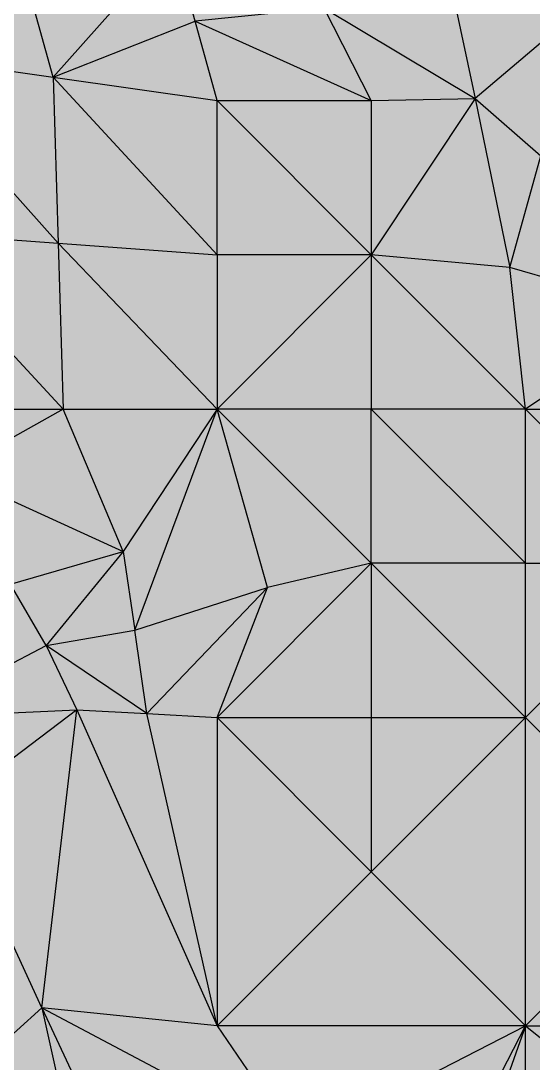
# Model space of a CAD drawing. Header units: inches. Extents: x 0 to 613718, y 0 to 269741.
# Drawn here: x 612644 to 612976, y 268549 to 269225 of the extents above; entities that cross this region are included whole.
import ezdxf

# ---------------------------------------------------------------- set-up
doc = ezdxf.new("R2010")
doc.units = ezdxf.units.IN
doc.header["$MEASUREMENT"] = 0

msp = doc.modelspace()

# ---------------------------------------------------------------- hatches: boundary and pattern name
for points in [[(612742.53, 269276.09), (612650.4, 269239.89), (612664.67, 269188.52), (612742.53, 269276.09)], [(612742.53, 269276.09), (612650.4, 269239.89), (612664.67, 269188.52), (612742.53, 269276.09)], [(612756.81, 269224.72), (612742.53, 269276.09), (612664.67, 269188.52), (612756.81, 269224.72)], [(612756.81, 269224.72), (612742.53, 269276.09), (612664.67, 269188.52), (612756.81, 269224.72)], [(612840.46, 269233.21), (612742.53, 269276.09), (612756.81, 269224.72), (612840.46, 269233.21)], [(612840.46, 269233.21), (612742.53, 269276.09), (612756.81, 269224.72), (612840.46, 269233.21)], [(613023.13, 269246.61), (612924.11, 269241.71), (612938.53, 269174.67), (613023.13, 269246.61)], [(613023.13, 269246.61), (612924.11, 269241.71), (612938.53, 269174.67), (613023.13, 269246.61)], [(613023.13, 269246.61), (612938.53, 269174.67), (612981.08, 269137.44), (613023.13, 269246.61)], [(613023.13, 269246.61), (612938.53, 269174.67), (612981.08, 269137.44), (613023.13, 269246.61)], [(612664.67, 269188.52), (612650.4, 269239.89), (612558.26, 269203.69), (612664.67, 269188.52)], [(612664.67, 269188.52), (612650.4, 269239.89), (612558.26, 269203.69), (612664.67, 269188.52)], [(612938.53, 269174.67), (612924.11, 269241.71), (612840.46, 269233.21), (612938.53, 269174.67)], [(612938.53, 269174.67), (612924.11, 269241.71), (612840.46, 269233.21), (612938.53, 269174.67)], [(612871.08, 269173.34), (612840.46, 269233.21), (612756.81, 269224.72), (612871.08, 269173.34)], [(612871.08, 269173.34), (612840.46, 269233.21), (612756.81, 269224.72), (612871.08, 269173.34)], [(612938.53, 269174.67), (612840.46, 269233.21), (612871.08, 269173.34), (612938.53, 269174.67)], [(612938.53, 269174.67), (612840.46, 269233.21), (612871.08, 269173.34), (612938.53, 269174.67)], [(612771.08, 269173.34), (612756.81, 269224.72), (612664.67, 269188.52), (612771.08, 269173.34)], [(612771.08, 269173.34), (612756.81, 269224.72), (612664.67, 269188.52), (612771.08, 269173.34)], [(612871.08, 269173.34), (612756.81, 269224.72), (612771.08, 269173.34), (612871.08, 269173.34)], [(612871.08, 269173.34), (612756.81, 269224.72), (612771.08, 269173.34), (612871.08, 269173.34)], [(612667.88, 269080.93), (612558.26, 269203.69), (612564.67, 269088.52), (612667.88, 269080.93)], [(612667.88, 269080.93), (612664.67, 269188.52), (612558.26, 269203.69), (612667.88, 269080.93)], [(612667.88, 269080.93), (612558.26, 269203.69), (612564.67, 269088.52), (612667.88, 269080.93)], [(612667.88, 269080.93), (612664.67, 269188.52), (612558.26, 269203.69), (612667.88, 269080.93)], [(612771.08, 269073.34), (612664.67, 269188.52), (612667.88, 269080.93), (612771.08, 269073.34)], [(612771.08, 269173.34), (612664.67, 269188.52), (612771.08, 269073.34), (612771.08, 269173.34)], [(612771.08, 269073.34), (612664.67, 269188.52), (612667.88, 269080.93), (612771.08, 269073.34)], [(612771.08, 269173.34), (612664.67, 269188.52), (612771.08, 269073.34), (612771.08, 269173.34)], [(612871.08, 269073.34), (612771.08, 269173.34), (612771.08, 269073.34), (612871.08, 269073.34)], [(612871.08, 269173.34), (612771.08, 269173.34), (612871.08, 269073.34), (612871.08, 269173.34)], [(612871.08, 269073.34), (612771.08, 269173.34), (612771.08, 269073.34), (612871.08, 269073.34)], [(612871.08, 269173.34), (612771.08, 269173.34), (612871.08, 269073.34), (612871.08, 269173.34)], [(612960.87, 269065.11), (612938.53, 269174.67), (612871.08, 269073.34), (612960.87, 269065.11)], [(612938.53, 269174.67), (612871.08, 269173.34), (612871.08, 269073.34), (612938.53, 269174.67)], [(612960.87, 269065.11), (612938.53, 269174.67), (612871.08, 269073.34), (612960.87, 269065.11)], [(612938.53, 269174.67), (612871.08, 269173.34), (612871.08, 269073.34), (612938.53, 269174.67)], [(612981.08, 269137.44), (612938.53, 269174.67), (612960.87, 269065.11), (612981.08, 269137.44)], [(612981.08, 269137.44), (612938.53, 269174.67), (612960.87, 269065.11), (612981.08, 269137.44)], [(613064.05, 269035.32), (612981.08, 269137.44), (612960.87, 269065.11), (613064.05, 269035.32)], [(613064.05, 269035.32), (612981.08, 269137.44), (612960.87, 269065.11), (613064.05, 269035.32)], [(612671.08, 268973.34), (612667.88, 269080.93), (612564.67, 269088.52), (612671.08, 268973.34)], [(612671.08, 268973.34), (612564.67, 269088.52), (612571.08, 268973.34), (612671.08, 268973.34)], [(612671.08, 268973.34), (612667.88, 269080.93), (612564.67, 269088.52), (612671.08, 268973.34)], [(612671.08, 268973.34), (612564.67, 269088.52), (612571.08, 268973.34), (612671.08, 268973.34)], [(612771.08, 268973.34), (612667.88, 269080.93), (612671.08, 268973.34), (612771.08, 268973.34)], [(612771.08, 269073.34), (612667.88, 269080.93), (612771.08, 268973.34), (612771.08, 269073.34)], [(612771.08, 268973.34), (612667.88, 269080.93), (612671.08, 268973.34), (612771.08, 268973.34)], [(612771.08, 269073.34), (612667.88, 269080.93), (612771.08, 268973.34), (612771.08, 269073.34)], [(612871.08, 269073.34), (612771.08, 269073.34), (612771.08, 268973.34), (612871.08, 269073.34)], [(612871.08, 269073.34), (612771.08, 268973.34), (612871.08, 268973.34), (612871.08, 269073.34)], [(612871.08, 269073.34), (612771.08, 269073.34), (612771.08, 268973.34), (612871.08, 269073.34)], [(612871.08, 269073.34), (612771.08, 268973.34), (612871.08, 268973.34), (612871.08, 269073.34)], [(612971.08, 268973.34), (612960.87, 269065.11), (612871.08, 269073.34), (612971.08, 268973.34)], [(612971.08, 268973.34), (612871.08, 269073.34), (612871.08, 268973.34), (612971.08, 268973.34)], [(612971.08, 268973.34), (612960.87, 269065.11), (612871.08, 269073.34), (612971.08, 268973.34)], [(612971.08, 268973.34), (612871.08, 269073.34), (612871.08, 268973.34), (612971.08, 268973.34)], [(613064.05, 269035.32), (612960.87, 269065.11), (612971.08, 268973.34), (613064.05, 269035.32)], [(613064.05, 269035.32), (612960.87, 269065.11), (612971.08, 268973.34), (613064.05, 269035.32)], [(613171.08, 268973.34), (613064.05, 269035.32), (612971.08, 268973.34), (613171.08, 268973.34)], [(613171.08, 268973.34), (613064.05, 269035.32), (612971.08, 268973.34), (613171.08, 268973.34)], [(612671.08, 268973.34), (612571.08, 268973.34), (612597.92, 268932.25), (612671.08, 268973.34)], [(612671.08, 268973.34), (612571.08, 268973.34), (612597.92, 268932.25), (612671.08, 268973.34)], [(612710, 268881), (612671.08, 268973.34), (612597.92, 268932.25), (612710, 268881)], [(612710, 268881), (612671.08, 268973.34), (612597.92, 268932.25), (612710, 268881)], [(612771.08, 268973.34), (612671.08, 268973.34), (612710, 268881), (612771.08, 268973.34)], [(612771.08, 268973.34), (612671.08, 268973.34), (612710, 268881), (612771.08, 268973.34)], [(612771.08, 268973.34), (612710, 268881), (612717.64, 268830.04), (612771.08, 268973.34)], [(612771.08, 268973.34), (612710, 268881), (612717.64, 268830.04), (612771.08, 268973.34)], [(612803.76, 268857.64), (612771.08, 268973.34), (612717.64, 268830.04), (612803.76, 268857.64)], [(612803.76, 268857.64), (612771.08, 268973.34), (612717.64, 268830.04), (612803.76, 268857.64)], [(612871.08, 268973.34), (612771.08, 268973.34), (612871.08, 268873.34), (612871.08, 268973.34)], [(612871.08, 268873.34), (612771.08, 268973.34), (612803.76, 268857.64), (612871.08, 268873.34)], [(612871.08, 268973.34), (612771.08, 268973.34), (612871.08, 268873.34), (612871.08, 268973.34)], [(612871.08, 268873.34), (612771.08, 268973.34), (612803.76, 268857.64), (612871.08, 268873.34)], [(612971.08, 268973.34), (612871.08, 268973.34), (612971.08, 268873.34), (612971.08, 268973.34)], [(612971.08, 268873.34), (612871.08, 268973.34), (612871.08, 268873.34), (612971.08, 268873.34)], [(612971.08, 268973.34), (612871.08, 268973.34), (612971.08, 268873.34), (612971.08, 268973.34)], [(612971.08, 268873.34), (612871.08, 268973.34), (612871.08, 268873.34), (612971.08, 268873.34)], [(613171.08, 268973.34), (612971.08, 268973.34), (613071.08, 268873.34), (613171.08, 268973.34)], [(613071.08, 268873.34), (612971.08, 268973.34), (612971.08, 268873.34), (613071.08, 268873.34)], [(613171.08, 268973.34), (612971.08, 268973.34), (613071.08, 268873.34), (613171.08, 268973.34)], [(613071.08, 268873.34), (612971.08, 268973.34), (612971.08, 268873.34), (613071.08, 268873.34)], [(612710, 268881), (612597.92, 268932.25), (612637.04, 268859.85), (612710, 268881)], [(612710, 268881), (612597.92, 268932.25), (612637.04, 268859.85), (612710, 268881)], [(612710, 268881), (612637.04, 268859.85), (612660.23, 268820.1), (612710, 268881)], [(612710, 268881), (612637.04, 268859.85), (612660.23, 268820.1), (612710, 268881)], [(612717.64, 268830.04), (612710, 268881), (612660.23, 268820.1), (612717.64, 268830.04)], [(612717.64, 268830.04), (612710, 268881), (612660.23, 268820.1), (612717.64, 268830.04)], [(612871.08, 268873.34), (612771.08, 268773.34), (612871.08, 268773.34), (612871.08, 268873.34)], [(612871.08, 268873.34), (612803.76, 268857.64), (612771.08, 268773.34), (612871.08, 268873.34)], [(612871.08, 268873.34), (612771.08, 268773.34), (612871.08, 268773.34), (612871.08, 268873.34)], [(612871.08, 268873.34), (612803.76, 268857.64), (612771.08, 268773.34), (612871.08, 268873.34)], [(612971.08, 268773.34), (612871.08, 268873.34), (612871.08, 268773.34), (612971.08, 268773.34)], [(612971.08, 268873.34), (612871.08, 268873.34), (612971.08, 268773.34), (612971.08, 268873.34)], [(612971.08, 268773.34), (612871.08, 268873.34), (612871.08, 268773.34), (612971.08, 268773.34)], [(612971.08, 268873.34), (612871.08, 268873.34), (612971.08, 268773.34), (612971.08, 268873.34)], [(613071.73, 268673.45), (613071.08, 268873.34), (612971.08, 268773.34), (613071.73, 268673.45)], [(613071.08, 268873.34), (612971.08, 268873.34), (612971.08, 268773.34), (613071.08, 268873.34)], [(613071.73, 268673.45), (613071.08, 268873.34), (612971.08, 268773.34), (613071.73, 268673.45)], [(613071.08, 268873.34), (612971.08, 268873.34), (612971.08, 268773.34), (613071.08, 268873.34)], [(612660.23, 268820.1), (612637.04, 268859.85), (612571.08, 268773.34), (612660.23, 268820.1)], [(612660.23, 268820.1), (612637.04, 268859.85), (612571.08, 268773.34), (612660.23, 268820.1)], [(612803.76, 268857.64), (612717.64, 268830.04), (612725.51, 268775.81), (612803.76, 268857.64)], [(612803.76, 268857.64), (612717.64, 268830.04), (612725.51, 268775.81), (612803.76, 268857.64)], [(612803.76, 268857.64), (612725.51, 268775.81), (612771.08, 268773.34), (612803.76, 268857.64)], [(612803.76, 268857.64), (612725.51, 268775.81), (612771.08, 268773.34), (612803.76, 268857.64)], [(612725.51, 268775.81), (612717.64, 268830.04), (612660.23, 268820.1), (612725.51, 268775.81)], [(612725.51, 268775.81), (612717.64, 268830.04), (612660.23, 268820.1), (612725.51, 268775.81)], [(612679.94, 268778.27), (612660.23, 268820.1), (612571.08, 268773.34), (612679.94, 268778.27)], [(612679.94, 268778.27), (612660.23, 268820.1), (612571.08, 268773.34), (612679.94, 268778.27)], [(612725.51, 268775.81), (612660.23, 268820.1), (612679.94, 268778.27), (612725.51, 268775.81)], [(612725.51, 268775.81), (612660.23, 268820.1), (612679.94, 268778.27), (612725.51, 268775.81)], [(612679.94, 268778.27), (612571.08, 268773.34), (612597.16, 268715.55), (612679.94, 268778.27)], [(612679.94, 268778.27), (612571.08, 268773.34), (612597.16, 268715.55), (612679.94, 268778.27)], [(612679.94, 268778.27), (612597.16, 268715.55), (612657.36, 268585.1), (612679.94, 268778.27)], [(612679.94, 268778.27), (612597.16, 268715.55), (612657.36, 268585.1), (612679.94, 268778.27)], [(612771.08, 268573.34), (612679.94, 268778.27), (612657.36, 268585.1), (612771.08, 268573.34)], [(612771.08, 268573.34), (612679.94, 268778.27), (612657.36, 268585.1), (612771.08, 268573.34)], [(612771.08, 268573.34), (612725.51, 268775.81), (612679.94, 268778.27), (612771.08, 268573.34)], [(612771.08, 268573.34), (612725.51, 268775.81), (612679.94, 268778.27), (612771.08, 268573.34)], [(612771.08, 268773.34), (612725.51, 268775.81), (612771.08, 268573.34), (612771.08, 268773.34)], [(612771.08, 268773.34), (612725.51, 268775.81), (612771.08, 268573.34), (612771.08, 268773.34)], [(612871.08, 268773.34), (612771.08, 268773.34), (612871.08, 268673.34), (612871.08, 268773.34)], [(612871.08, 268673.34), (612771.08, 268773.34), (612771.08, 268573.34), (612871.08, 268673.34)], [(612871.08, 268773.34), (612771.08, 268773.34), (612871.08, 268673.34), (612871.08, 268773.34)], [(612871.08, 268673.34), (612771.08, 268773.34), (612771.08, 268573.34), (612871.08, 268673.34)], [(612971.08, 268773.34), (612871.08, 268673.34), (612971.08, 268573.34), (612971.08, 268773.34)], [(612971.08, 268773.34), (612871.08, 268773.34), (612871.08, 268673.34), (612971.08, 268773.34)], [(612971.08, 268773.34), (612871.08, 268673.34), (612971.08, 268573.34), (612971.08, 268773.34)], [(612971.08, 268773.34), (612871.08, 268773.34), (612871.08, 268673.34), (612971.08, 268773.34)], [(613071.73, 268673.45), (612971.08, 268773.34), (612971.08, 268573.34), (613071.73, 268673.45)], [(613071.73, 268673.45), (612971.08, 268773.34), (612971.08, 268573.34), (613071.73, 268673.45)], [(612657.36, 268585.1), (612597.16, 268715.55), (612624.7, 268555.6), (612657.36, 268585.1)], [(612657.36, 268585.1), (612597.16, 268715.55), (612624.7, 268555.6), (612657.36, 268585.1)], [(612971.08, 268573.34), (612871.08, 268673.34), (612771.08, 268573.34), (612971.08, 268573.34)], [(612971.08, 268573.34), (612871.08, 268673.34), (612771.08, 268573.34), (612971.08, 268573.34)], [(613171.08, 268573.34), (613071.73, 268673.45), (612971.08, 268573.34), (613171.08, 268573.34)], [(613171.08, 268573.34), (613071.73, 268673.45), (612971.08, 268573.34), (613171.08, 268573.34)], [(612691.57, 268431.41), (612657.36, 268585.1), (612624.7, 268555.6), (612691.57, 268431.41)], [(612691.57, 268431.41), (612657.36, 268585.1), (612624.7, 268555.6), (612691.57, 268431.41)], [(612822.94, 268497.3), (612771.08, 268573.34), (612657.36, 268585.1), (612822.94, 268497.3)], [(612822.94, 268497.3), (612657.36, 268585.1), (612712.56, 268467.19), (612822.94, 268497.3)], [(612712.56, 268467.19), (612657.36, 268585.1), (612691.57, 268431.41), (612712.56, 268467.19)], [(612822.94, 268497.3), (612771.08, 268573.34), (612657.36, 268585.1), (612822.94, 268497.3)], [(612822.94, 268497.3), (612657.36, 268585.1), (612712.56, 268467.19), (612822.94, 268497.3)], [(612712.56, 268467.19), (612657.36, 268585.1), (612691.57, 268431.41), (612712.56, 268467.19)], [(612971.08, 268573.34), (612771.08, 268573.34), (612822.94, 268497.3), (612971.08, 268573.34)], [(612971.08, 268573.34), (612771.08, 268573.34), (612822.94, 268497.3), (612971.08, 268573.34)], [(612971.08, 268573.34), (612822.94, 268497.3), (612850.88, 268339.88), (612971.08, 268573.34)], [(612971.08, 268573.34), (612822.94, 268497.3), (612850.88, 268339.88), (612971.08, 268573.34)], [(612971.08, 268573.34), (612850.88, 268339.88), (612871.13, 268291), (612971.08, 268573.34)], [(612971.08, 268573.34), (612850.88, 268339.88), (612871.13, 268291), (612971.08, 268573.34)], [(612971.08, 268573.34), (612871.13, 268291), (612971.08, 268373.34), (612971.08, 268573.34)], [(612971.08, 268573.34), (612871.13, 268291), (612971.08, 268373.34), (612971.08, 268573.34)], [(613171.08, 268573.34), (612971.08, 268573.34), (613124.4, 268450.81), (613171.08, 268573.34)], [(613124.4, 268450.81), (612971.08, 268573.34), (612971.08, 268373.34), (613124.4, 268450.81)], [(613171.08, 268573.34), (612971.08, 268573.34), (613124.4, 268450.81), (613171.08, 268573.34)], [(613124.4, 268450.81), (612971.08, 268573.34), (612971.08, 268373.34), (613124.4, 268450.81)]]:
    msp.add_hatch(color=256).paths.add_polyline_path(points, flags=0)

# ---------------------------------------------------------------- linework, layer by layer
for points in [[(612742.53, 269276.09, 249.37), (612664.67, 269188.52, 249.14)], [(612742.53, 269276.09, 249.37), (612664.67, 269188.52, 249.14)], [(612756.81, 269224.72, 249.43), (612742.53, 269276.09, 249.37)], [(612756.81, 269224.72, 249.43), (612742.53, 269276.09, 249.37)], [(613023.13, 269246.61, 250.32), (612938.53, 269174.67, 250.05)], [(613023.13, 269246.61, 250.32), (612938.53, 269174.67, 250.05)], [(612664.67, 269188.52, 249.14), (612650.4, 269239.89, 249.09)], [(612664.67, 269188.52, 249.14), (612650.4, 269239.89, 249.09)], [(612924.11, 269241.71, 249.99), (612938.53, 269174.67, 250.05)], [(612924.11, 269241.71, 249.99), (612938.53, 269174.67, 250.05)], [(612840.46, 269233.21, 249.7), (612756.81, 269224.72, 249.43)], [(612840.46, 269233.21, 249.7), (612756.81, 269224.72, 249.43)], [(612871.08, 269173.34, 249.82), (612840.46, 269233.21, 249.7)], [(612840.46, 269233.21, 249.7), (612938.53, 269174.67, 250.05)], [(612871.08, 269173.34, 249.82), (612840.46, 269233.21, 249.7)], [(612840.46, 269233.21, 249.7), (612938.53, 269174.67, 250.05)], [(612664.67, 269188.52, 249.14), (612756.81, 269224.72, 249.43)], [(612664.67, 269188.52, 249.14), (612756.81, 269224.72, 249.43)], [(612771.08, 269173.34, 249.49), (612756.81, 269224.72, 249.43)], [(612756.81, 269224.72, 249.43), (612871.08, 269173.34, 249.82)], [(612771.08, 269173.34, 249.49), (612756.81, 269224.72, 249.43)], [(612756.81, 269224.72, 249.43), (612871.08, 269173.34, 249.82)], [(612558.26, 269203.69, 248.79), (612664.67, 269188.52, 249.14)], [(612667.88, 269080.93, 249.12), (612558.26, 269203.69, 248.79)], [(612558.26, 269203.69, 248.79), (612664.67, 269188.52, 249.14)], [(612667.88, 269080.93, 249.12), (612558.26, 269203.69, 248.79)], [(612664.67, 269188.52, 249.14), (612667.88, 269080.93, 249.12)], [(612771.08, 269073.34, 249.45), (612664.67, 269188.52, 249.14)], [(612664.67, 269188.52, 249.14), (612771.08, 269173.34, 249.49)], [(612664.67, 269188.52, 249.14), (612667.88, 269080.93, 249.12)], [(612771.08, 269073.34, 249.45), (612664.67, 269188.52, 249.14)], [(612664.67, 269188.52, 249.14), (612771.08, 269173.34, 249.49)], [(612771.08, 269073.34, 249.45), (612771.08, 269173.34, 249.49)], [(612771.08, 269173.34, 249.49), (612871.08, 269173.34, 249.82)], [(612871.08, 269073.34, 249.79), (612771.08, 269173.34, 249.49)], [(612771.08, 269073.34, 249.45), (612771.08, 269173.34, 249.49)], [(612771.08, 269173.34, 249.49), (612871.08, 269173.34, 249.82)], [(612871.08, 269073.34, 249.79), (612771.08, 269173.34, 249.49)], [(612871.08, 269173.34, 249.82), (612938.53, 269174.67, 250.05)], [(612938.53, 269174.67, 250.05), (612871.08, 269073.34, 249.79)], [(612871.08, 269173.34, 249.82), (612938.53, 269174.67, 250.05)], [(612938.53, 269174.67, 250.05), (612871.08, 269073.34, 249.79)], [(612871.08, 269173.34, 249.82), (612871.08, 269073.34, 249.79)], [(612871.08, 269173.34, 249.82), (612871.08, 269073.34, 249.79)], [(612938.53, 269174.67, 250.05), (612981.08, 269137.44, 250.17)], [(612938.53, 269174.67, 250.05), (612960.87, 269065.11, 250.07)], [(612938.53, 269174.67, 250.05), (612981.08, 269137.44, 250.17)], [(612938.53, 269174.67, 250.05), (612960.87, 269065.11, 250.07)], [(612960.87, 269065.11, 250.07), (612981.08, 269137.44, 250.17)], [(612960.87, 269065.11, 250.07), (612981.08, 269137.44, 250.17)], [(612564.67, 269088.52, 248.8), (612667.88, 269080.93, 249.12)], [(612564.67, 269088.52, 248.8), (612671.08, 268973.34, 249.04)], [(612564.67, 269088.52, 248.8), (612667.88, 269080.93, 249.12)], [(612564.67, 269088.52, 248.8), (612671.08, 268973.34, 249.04)], [(612667.88, 269080.93, 249.12), (612771.08, 269073.34, 249.45)], [(612667.88, 269080.93, 249.12), (612671.08, 268973.34, 249.04)], [(612771.08, 268973.34, 249.36), (612667.88, 269080.93, 249.12)], [(612667.88, 269080.93, 249.12), (612771.08, 269073.34, 249.45)], [(612667.88, 269080.93, 249.12), (612671.08, 268973.34, 249.04)], [(612771.08, 268973.34, 249.36), (612667.88, 269080.93, 249.12)], [(612871.08, 269073.34, 249.79), (612771.08, 269073.34, 249.45)], [(612771.08, 269073.34, 249.45), (612771.08, 268973.34, 249.36)], [(612771.08, 268973.34, 249.36), (612871.08, 269073.34, 249.79)], [(612871.08, 269073.34, 249.79), (612771.08, 269073.34, 249.45)], [(612771.08, 269073.34, 249.45), (612771.08, 268973.34, 249.36)], [(612771.08, 268973.34, 249.36), (612871.08, 269073.34, 249.79)], [(612960.87, 269065.11, 250.07), (612871.08, 269073.34, 249.79)], [(612871.08, 269073.34, 249.79), (612971.08, 268973.34, 250.03)], [(612871.08, 269073.34, 249.79), (612871.08, 268973.34, 249.7)], [(612960.87, 269065.11, 250.07), (612871.08, 269073.34, 249.79)], [(612871.08, 269073.34, 249.79), (612971.08, 268973.34, 250.03)], [(612871.08, 269073.34, 249.79), (612871.08, 268973.34, 249.7)], [(612971.08, 268973.34, 250.03), (612960.87, 269065.11, 250.07)], [(613064.05, 269035.32, 250.35), (612960.87, 269065.11, 250.07)], [(612971.08, 268973.34, 250.03), (612960.87, 269065.11, 250.07)], [(613064.05, 269035.32, 250.35), (612960.87, 269065.11, 250.07)], [(613064.05, 269035.32, 250.35), (612971.08, 268973.34, 250.03)], [(613064.05, 269035.32, 250.35), (612971.08, 268973.34, 250.03)], [(612571.08, 268973.34, 248.73), (612671.08, 268973.34, 249.04)], [(612571.08, 268973.34, 248.73), (612671.08, 268973.34, 249.04)], [(612671.08, 268973.34, 249.04), (612597.92, 268932.25, 248.77)], [(612671.08, 268973.34, 249.04), (612597.92, 268932.25, 248.77)], [(612671.08, 268973.34, 249.04), (612771.08, 268973.34, 249.36)], [(612710, 268881, 249.04), (612671.08, 268973.34, 249.04)], [(612671.08, 268973.34, 249.04), (612771.08, 268973.34, 249.36)], [(612710, 268881, 249.04), (612671.08, 268973.34, 249.04)], [(612771.08, 268973.34, 249.36), (612710, 268881, 249.04)], [(612771.08, 268973.34, 249.36), (612710, 268881, 249.04)], [(612717.64, 268830.04, 248.99), (612771.08, 268973.34, 249.36)], [(612717.64, 268830.04, 248.99), (612771.08, 268973.34, 249.36)], [(612871.08, 268973.34, 249.7), (612771.08, 268973.34, 249.36)], [(612771.08, 268973.34, 249.36), (612871.08, 268873.34, 249.57)], [(612803.76, 268857.64, 249.32), (612771.08, 268973.34, 249.36)], [(612871.08, 268973.34, 249.7), (612771.08, 268973.34, 249.36)], [(612771.08, 268973.34, 249.36), (612871.08, 268873.34, 249.57)], [(612803.76, 268857.64, 249.32), (612771.08, 268973.34, 249.36)], [(612971.08, 268973.34, 250.03), (612871.08, 268973.34, 249.7)], [(612871.08, 268973.34, 249.7), (612971.08, 268873.34, 249.9)], [(612871.08, 268873.34, 249.57), (612871.08, 268973.34, 249.7)], [(612971.08, 268973.34, 250.03), (612871.08, 268973.34, 249.7)], [(612871.08, 268973.34, 249.7), (612971.08, 268873.34, 249.9)], [(612871.08, 268873.34, 249.57), (612871.08, 268973.34, 249.7)], [(612971.08, 268873.34, 249.9), (612971.08, 268973.34, 250.03)], [(612971.08, 268973.34, 250.03), (613171.08, 268973.34, 250.57)], [(612971.08, 268973.34, 250.03), (613071.08, 268873.34, 250.2)], [(612971.08, 268873.34, 249.9), (612971.08, 268973.34, 250.03)], [(612971.08, 268973.34, 250.03), (613171.08, 268973.34, 250.57)], [(612971.08, 268973.34, 250.03), (613071.08, 268873.34, 250.2)], [(612597.92, 268932.25, 248.77), (612710, 268881, 249.04)], [(612597.92, 268932.25, 248.77), (612710, 268881, 249.04)], [(612637.04, 268859.85, 248.79), (612710, 268881, 249.04)], [(612637.04, 268859.85, 248.79), (612710, 268881, 249.04)], [(612710, 268881, 249.04), (612660.23, 268820.1, 248.8)], [(612710, 268881, 249.04), (612660.23, 268820.1, 248.8)], [(612710, 268881, 249.04), (612717.64, 268830.04, 248.99)], [(612710, 268881, 249.04), (612717.64, 268830.04, 248.99)], [(612871.08, 268873.34, 249.57), (612771.08, 268773.34, 249.06)], [(612871.08, 268873.34, 249.57), (612771.08, 268773.34, 249.06)], [(612871.08, 268873.34, 249.57), (612803.76, 268857.64, 249.32)], [(612871.08, 268873.34, 249.57), (612803.76, 268857.64, 249.32)], [(612871.08, 268873.34, 249.57), (612871.08, 268773.34, 249.4)], [(612971.08, 268773.34, 249.75), (612871.08, 268873.34, 249.57)], [(612971.08, 268873.34, 249.9), (612871.08, 268873.34, 249.57)], [(612871.08, 268873.34, 249.57), (612871.08, 268773.34, 249.4)], [(612971.08, 268773.34, 249.75), (612871.08, 268873.34, 249.57)], [(612971.08, 268873.34, 249.9), (612871.08, 268873.34, 249.57)], [(613071.08, 268873.34, 250.2), (612971.08, 268773.34, 249.75)], [(612971.08, 268773.34, 249.75), (612971.08, 268873.34, 249.9)], [(612971.08, 268873.34, 249.9), (613071.08, 268873.34, 250.2)], [(613071.08, 268873.34, 250.2), (612971.08, 268773.34, 249.75)], [(612971.08, 268773.34, 249.75), (612971.08, 268873.34, 249.9)], [(612971.08, 268873.34, 249.9), (613071.08, 268873.34, 250.2)], [(612660.23, 268820.1, 248.8), (612637.04, 268859.85, 248.79)], [(612660.23, 268820.1, 248.8), (612637.04, 268859.85, 248.79)], [(612717.64, 268830.04, 248.99), (612803.76, 268857.64, 249.32)], [(612717.64, 268830.04, 248.99), (612803.76, 268857.64, 249.32)], [(612803.76, 268857.64, 249.32), (612725.51, 268775.81, 248.93)], [(612803.76, 268857.64, 249.32), (612725.51, 268775.81, 248.93)], [(612771.08, 268773.34, 249.06), (612803.76, 268857.64, 249.32)], [(612771.08, 268773.34, 249.06), (612803.76, 268857.64, 249.32)], [(612660.23, 268820.1, 248.8), (612717.64, 268830.04, 248.99)], [(612660.23, 268820.1, 248.8), (612717.64, 268830.04, 248.99)], [(612725.51, 268775.81, 248.93), (612717.64, 268830.04, 248.99)], [(612725.51, 268775.81, 248.93), (612717.64, 268830.04, 248.99)], [(612571.08, 268773.34, 248.52), (612660.23, 268820.1, 248.8)], [(612571.08, 268773.34, 248.52), (612660.23, 268820.1, 248.8)], [(612660.23, 268820.1, 248.8), (612679.94, 268778.27, 248.79)], [(612725.51, 268775.81, 248.93), (612660.23, 268820.1, 248.8)], [(612660.23, 268820.1, 248.8), (612679.94, 268778.27, 248.79)], [(612725.51, 268775.81, 248.93), (612660.23, 268820.1, 248.8)], [(612571.08, 268773.34, 248.52), (612679.94, 268778.27, 248.79)], [(612571.08, 268773.34, 248.52), (612679.94, 268778.27, 248.79)], [(612679.94, 268778.27, 248.79), (612597.16, 268715.55, 248.49)], [(612679.94, 268778.27, 248.79), (612597.16, 268715.55, 248.49)], [(612657.36, 268585.1, 248.38), (612679.94, 268778.27, 248.79)], [(612657.36, 268585.1, 248.38), (612679.94, 268778.27, 248.79)], [(612679.94, 268778.27, 248.79), (612725.51, 268775.81, 248.93)], [(612679.94, 268778.27, 248.79), (612771.08, 268573.34, 248.61)], [(612679.94, 268778.27, 248.79), (612725.51, 268775.81, 248.93)], [(612679.94, 268778.27, 248.79), (612771.08, 268573.34, 248.61)], [(612725.51, 268775.81, 248.93), (612771.08, 268773.34, 249.06)], [(612771.08, 268573.34, 248.61), (612725.51, 268775.81, 248.93)], [(612725.51, 268775.81, 248.93), (612771.08, 268773.34, 249.06)], [(612771.08, 268573.34, 248.61), (612725.51, 268775.81, 248.93)], [(612771.08, 268773.34, 249.06), (612871.08, 268773.34, 249.4)], [(612771.08, 268773.34, 249.06), (612871.08, 268673.34, 249.16)], [(612771.08, 268773.34, 249.06), (612771.08, 268573.34, 248.61)], [(612771.08, 268773.34, 249.06), (612871.08, 268773.34, 249.4)], [(612771.08, 268773.34, 249.06), (612871.08, 268673.34, 249.16)], [(612771.08, 268773.34, 249.06), (612771.08, 268573.34, 248.61)], [(612871.08, 268773.34, 249.4), (612971.08, 268773.34, 249.75)], [(612971.08, 268773.34, 249.75), (612871.08, 268673.34, 249.16)], [(612871.08, 268773.34, 249.4), (612871.08, 268673.34, 249.16)], [(612871.08, 268773.34, 249.4), (612971.08, 268773.34, 249.75)], [(612971.08, 268773.34, 249.75), (612871.08, 268673.34, 249.16)], [(612871.08, 268773.34, 249.4), (612871.08, 268673.34, 249.16)], [(612971.08, 268573.34, 249.25), (612971.08, 268773.34, 249.75)], [(613071.73, 268673.45, 249.86), (612971.08, 268773.34, 249.75)], [(612971.08, 268573.34, 249.25), (612971.08, 268773.34, 249.75)], [(613071.73, 268673.45, 249.86), (612971.08, 268773.34, 249.75)], [(612657.36, 268585.1, 248.38), (612597.16, 268715.55, 248.49)], [(612657.36, 268585.1, 248.38), (612597.16, 268715.55, 248.49)], [(612871.08, 268673.34, 249.16), (612771.08, 268573.34, 248.61)], [(612871.08, 268673.34, 249.16), (612771.08, 268573.34, 248.61)], [(612971.08, 268573.34, 249.25), (612871.08, 268673.34, 249.16)], [(612971.08, 268573.34, 249.25), (612871.08, 268673.34, 249.16)], [(612971.08, 268573.34, 249.25), (613071.73, 268673.45, 249.86)], [(612971.08, 268573.34, 249.25), (613071.73, 268673.45, 249.86)], [(612624.7, 268555.6, 248.24), (612657.36, 268585.1, 248.38)], [(612624.7, 268555.6, 248.24), (612657.36, 268585.1, 248.38)], [(612771.08, 268573.34, 248.61), (612657.36, 268585.1, 248.38)], [(612657.36, 268585.1, 248.38), (612822.94, 268497.3, 248.52)], [(612657.36, 268585.1, 248.38), (612712.56, 268467.19, 248.15)], [(612657.36, 268585.1, 248.38), (612691.57, 268431.41, 247.99)], [(612771.08, 268573.34, 248.61), (612657.36, 268585.1, 248.38)], [(612657.36, 268585.1, 248.38), (612822.94, 268497.3, 248.52)], [(612657.36, 268585.1, 248.38), (612712.56, 268467.19, 248.15)], [(612657.36, 268585.1, 248.38), (612691.57, 268431.41, 247.99)], [(612971.08, 268573.34, 249.25), (612771.08, 268573.34, 248.61)], [(612771.08, 268573.34, 248.61), (612822.94, 268497.3, 248.52)], [(612971.08, 268573.34, 249.25), (612771.08, 268573.34, 248.61)], [(612771.08, 268573.34, 248.61), (612822.94, 268497.3, 248.52)], [(612822.94, 268497.3, 248.52), (612971.08, 268573.34, 249.25)], [(612822.94, 268497.3, 248.52), (612971.08, 268573.34, 249.25)], [(612850.88, 268339.88, 247.99), (612971.08, 268573.34, 249.25)], [(612850.88, 268339.88, 247.99), (612971.08, 268573.34, 249.25)], [(612971.08, 268573.34, 249.25), (612871.13, 268291, 247.82)], [(612971.08, 268573.34, 249.25), (612871.13, 268291, 247.82)], [(612971.08, 268373.34, 248.48), (612971.08, 268573.34, 249.25)], [(612971.08, 268573.34, 249.25), (613171.08, 268573.34, 249.95)], [(612971.08, 268573.34, 249.25), (613124.4, 268450.81, 249.39)], [(612971.08, 268373.34, 248.48), (612971.08, 268573.34, 249.25)], [(612971.08, 268573.34, 249.25), (613171.08, 268573.34, 249.95)], [(612971.08, 268573.34, 249.25), (613124.4, 268450.81, 249.39)]]:
    msp.add_polyline3d(points)

doc.saveas('drawing.dxf')
